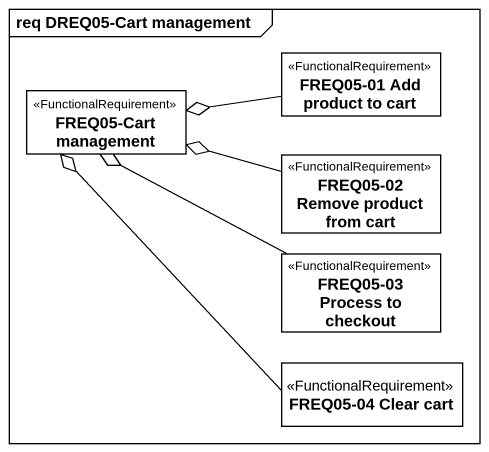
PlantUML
@startuml
mainframe req DREQ05-Cart management
hide circle
hide empty members
class "FREQ05-01 Add product to cart" as FREQ05_01_Add_product_to <<FunctionalRequirement>>
class "FREQ05-Cart management" as FREQ05_Cart_management <<FunctionalRequirement>>
class "FREQ05-02 Remove product from cart" as FREQ05_02_Remove_product <<FunctionalRequirement>>
class "FREQ05-03 Process to checkout" as FREQ05_03_Process_to <<FunctionalRequirement>>
class "FREQ05-04 Clear cart" as FREQ05_04_Clear_cart <<FunctionalRequirement>>
FREQ05_01_Add_product_to -left-o FREQ05_Cart_management
FREQ05_02_Remove_product -left-o FREQ05_Cart_management
FREQ05_03_Process_to -up-o FREQ05_Cart_management
FREQ05_04_Clear_cart -up-o FREQ05_Cart_management
@enduml
